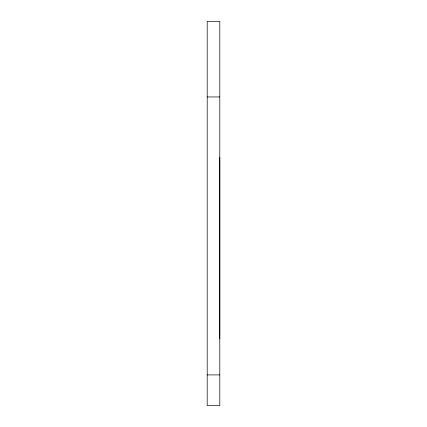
<?xml version="1.0" encoding="UTF-8"?>
<svg xmlns="http://www.w3.org/2000/svg" width="427" height="427" viewBox="0 0 427 427"><rect width="100%" height="100%" fill="white"/><g stroke="black" fill="none" stroke-linecap="round" stroke-linejoin="round"><path stroke-width="0.64" d="M219.798 374.906L219.798 21.35L207.202 21.35L207.202 405.65L219.798 405.65L219.798 374.906L207.202 374.906M207.202 96.95L219.798 96.95M219.798 157.43L219.798 338.873"/></g></svg>
